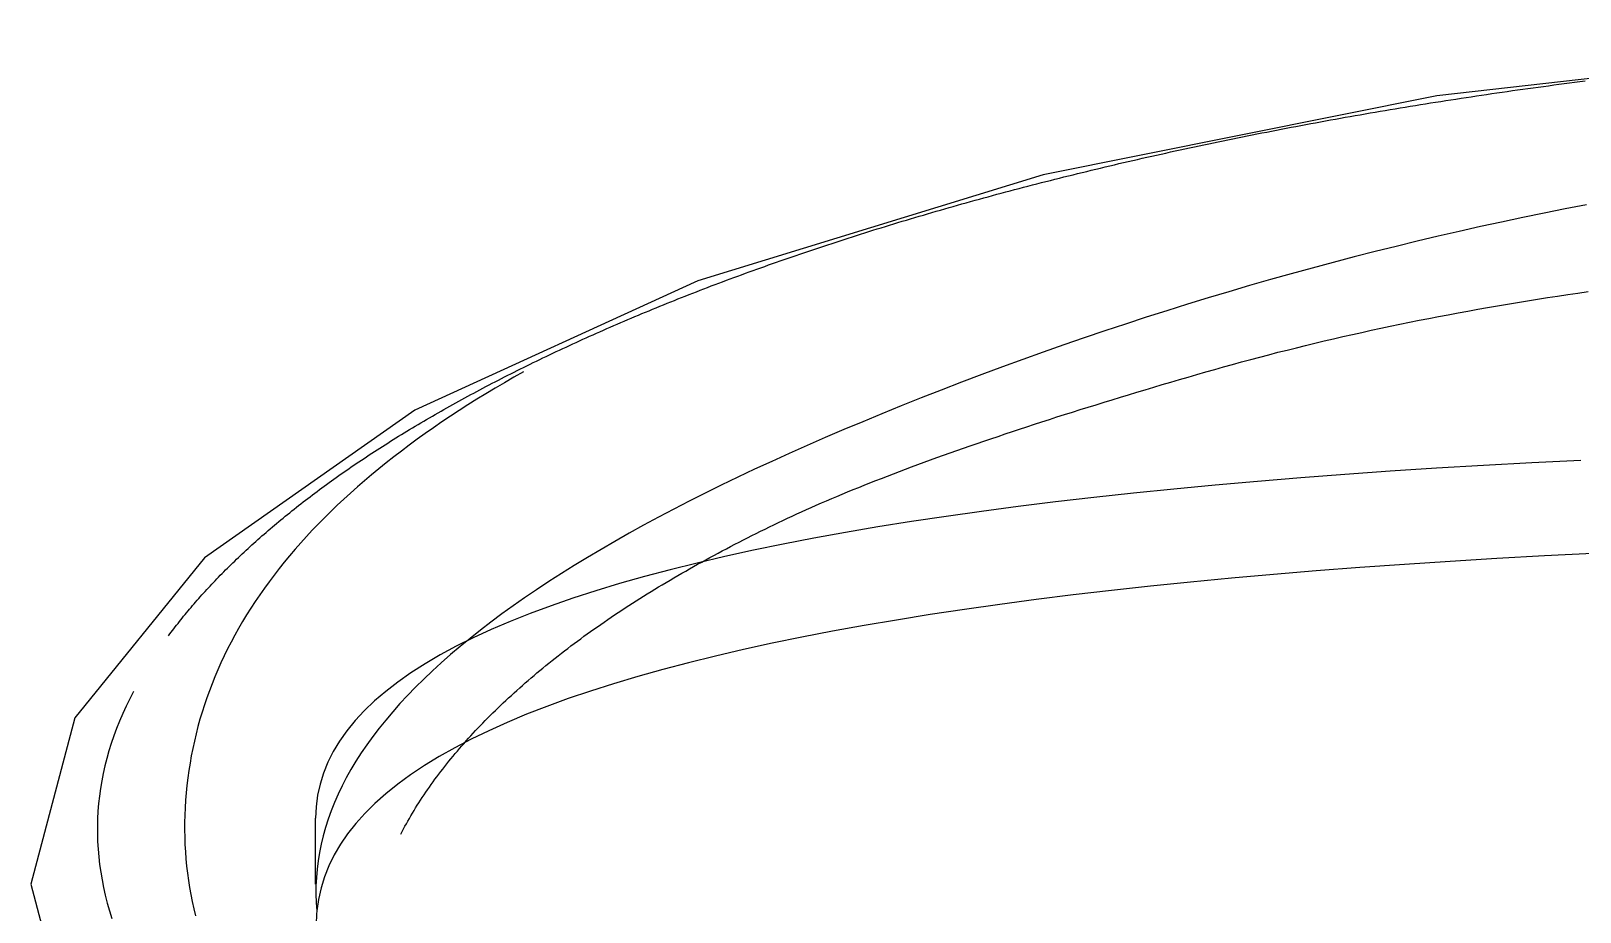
# Model space of a CAD drawing. Extents: x -120222 to -41942, y -19134 to 30932.
# Drawn here: x -81576.01 to -81570.57, y 10155.12 to 10158.21 of the extents above; entities that cross this region are included whole.
import ezdxf

# ---------------------------------------------------------------- set-up
doc = ezdxf.new("R2010")
doc.units = 0
doc.header["$LTSCALE"] = 150
doc.header["$MEASUREMENT"] = 0
doc.layers.get('0').update_dxf_attribs({"linetype": 'CONTINUOUS'})
doc.layers.add('____-568', color=7, linetype='CONTINUOUS')

# ---------------------------------------------------------------- blocks, each defined once
blk = doc.blocks.new('____-172')
at = {"color": 1, "linetype": 'Continuous'}
blk.add_line((-88010.1199, 5606.519), (-88010.1199, 5606.7508), dxfattribs=at)
blk.add_lwpolyline([(-88001.5592, 5609.4583), (-88003.1199, 5609.5159), (-88004.6806, 5609.4583), (-88006.1814, 5609.2878), (-88007.5645, 5609.0108), (-88008.7768, 5608.6381), (-88009.7717, 5608.184), (-88010.5109, 5607.6659), (-88010.9662, 5607.1037), (-88011.1199, 5606.519), (-88010.9662, 5605.9344), (-88010.5109, 5605.3722), (-88009.7717, 5604.8541), (-88008.7768, 5604.3999), (-88007.5645, 5604.0272), (-88006.1814, 5603.7503), (-88004.6806, 5603.5798), (-88003.1199, 5603.5222), (-88001.5592, 5603.5798)], dxfattribs=at)
at = {"color": 1, "linetype": 'Continuous', "flags": 128}
for points in [[(-88010.6363, 5607.3917), (-88010.6317, 5607.398), (-88010.6271, 5607.4042), (-88010.6225, 5607.4104), (-88010.6178, 5607.4166), (-88010.613, 5607.4229), (-88010.6082, 5607.4291), (-88010.6034, 5607.4353), (-88010.5985, 5607.4416), (-88010.5936, 5607.4478), (-88010.5886, 5607.454), (-88010.5836, 5607.4603), (-88010.5785, 5607.4665), (-88010.5734, 5607.4727), (-88010.5682, 5607.479), (-88010.563, 5607.4852), (-88010.5577, 5607.4915), (-88010.5524, 5607.4977), (-88010.5471, 5607.504), (-88010.5417, 5607.5102), (-88010.5362, 5607.5165), (-88010.5307, 5607.5227), (-88010.5252, 5607.529), (-88010.5196, 5607.5352), (-88010.5139, 5607.5415), (-88010.5082, 5607.5477), (-88010.5025, 5607.554), (-88010.4967, 5607.5602), (-88010.4909, 5607.5665), (-88010.485, 5607.5728), (-88010.4791, 5607.579), (-88010.4731, 5607.5853), (-88010.4671, 5607.5915), (-88010.461, 5607.5978), (-88010.4549, 5607.6041), (-88010.4488, 5607.6103), (-88010.4425, 5607.6166), (-88010.4363, 5607.6229), (-88010.43, 5607.6292), (-88010.4236, 5607.6354), (-88010.4172, 5607.6417), (-88010.4108, 5607.648), (-88010.4043, 5607.6543), (-88010.3977, 5607.6605), (-88010.3912, 5607.6668), (-88010.3845, 5607.6731), (-88010.3778, 5607.6794), (-88010.3711, 5607.6857), (-88010.3643, 5607.6919), (-88010.3575, 5607.6982), (-88010.3506, 5607.7045), (-88010.3437, 5607.7108), (-88010.3367, 5607.7171), (-88010.3297, 5607.7234), (-88010.3226, 5607.7297), (-88010.3155, 5607.736), (-88010.3084, 5607.7423), (-88010.3012, 5607.7486), (-88010.2939, 5607.7549), (-88010.2866, 5607.7612), (-88010.2793, 5607.7675), (-88010.2719, 5607.7738), (-88010.2644, 5607.7801), (-88010.2569, 5607.7864), (-88010.2494, 5607.7927), (-88010.2418, 5607.799), (-88010.2342, 5607.8053), (-88010.2265, 5607.8116), (-88010.2188, 5607.8178), (-88010.2111, 5607.8241), (-88010.2033, 5607.8304), (-88010.1954, 5607.8366), (-88010.1876, 5607.8429), (-88010.1796, 5607.8491), (-88010.1717, 5607.8554), (-88010.1637, 5607.8616), (-88010.1556, 5607.8678), (-88010.1476, 5607.874), (-88010.1394, 5607.8802), (-88010.1313, 5607.8864), (-88010.123, 5607.8926), (-88010.1148, 5607.8988), (-88010.1065, 5607.905), (-88010.0981, 5607.9111), (-88010.0898, 5607.9173), (-88010.0813, 5607.9235), (-88010.0729, 5607.9296), (-88010.0644, 5607.9357), (-88010.0558, 5607.9419), (-88010.0472, 5607.948), (-88010.0386, 5607.9541), (-88010.0299, 5607.9602), (-88010.0212, 5607.9663), (-88010.0124, 5607.9724), (-88010.0036, 5607.9785), (-88009.9948, 5607.9846), (-88009.9859, 5607.9906), (-88009.977, 5607.9967), (-88009.968, 5608.0027), (-88009.959, 5608.0088), (-88009.9499, 5608.0148), (-88009.9408, 5608.0208), (-88009.9317, 5608.0269), (-88009.9225, 5608.0329), (-88009.9133, 5608.0389), (-88009.904, 5608.0449), (-88009.8947, 5608.0509), (-88009.8854, 5608.0569), (-88009.876, 5608.0628), (-88009.8665, 5608.0688), (-88009.8571, 5608.0748), (-88009.8476, 5608.0807), (-88009.838, 5608.0867), (-88009.8284, 5608.0926), (-88009.8188, 5608.0986), (-88009.8091, 5608.1045), (-88009.7993, 5608.1104), (-88009.7896, 5608.1163), (-88009.7798, 5608.1222), (-88009.7699, 5608.1281), (-88009.76, 5608.134), (-88009.7501, 5608.1399), (-88009.7401, 5608.1457), (-88009.7301, 5608.1516), (-88009.72, 5608.1575), (-88009.7099, 5608.1633), (-88009.6997, 5608.1692), (-88009.6896, 5608.175), (-88009.6793, 5608.1808), (-88009.6691, 5608.1866), (-88009.6587, 5608.1924), (-88009.6484, 5608.1982), (-88009.638, 5608.204), (-88009.6276, 5608.2098), (-88009.6171, 5608.2156), (-88009.6067, 5608.2213), (-88009.5961, 5608.2271), (-88009.5856, 5608.2328), (-88009.575, 5608.2386), (-88009.5643, 5608.2443), (-88009.5537, 5608.25), (-88009.543, 5608.2557), (-88009.5322, 5608.2614), (-88009.5214, 5608.2671), (-88009.5106, 5608.2727), (-88009.4998, 5608.2784), (-88009.4889, 5608.284), (-88009.4779, 5608.2897), (-88009.467, 5608.2953), (-88009.456, 5608.3009), (-88009.4449, 5608.3066), (-88009.4339, 5608.3122), (-88009.4228, 5608.3178), (-88009.4116, 5608.3233), (-88009.4004, 5608.3289), (-88009.3892, 5608.3345), (-88009.378, 5608.34), (-88009.3667, 5608.3456), (-88009.3554, 5608.3511), (-88009.344, 5608.3566), (-88009.3326, 5608.3622), (-88009.3212, 5608.3677), (-88009.3097, 5608.3732), (-88009.2982, 5608.3786), (-88009.2866, 5608.3841), (-88009.2751, 5608.3896), (-88009.2634, 5608.3951), (-88009.2518, 5608.4005), (-88009.2401, 5608.4059), (-88009.2284, 5608.4114), (-88009.2166, 5608.4168), (-88009.2048, 5608.4222), (-88009.193, 5608.4276), (-88009.1811, 5608.433), (-88009.1692, 5608.4384), (-88009.1573, 5608.4437), (-88009.1453, 5608.4491), (-88009.1333, 5608.4544), (-88009.1212, 5608.4598), (-88009.1091, 5608.4651), (-88009.097, 5608.4704), (-88009.0848, 5608.4758), (-88009.0726, 5608.4811), (-88009.0604, 5608.4863), (-88009.0481, 5608.4916), (-88009.0358, 5608.4969), (-88009.0235, 5608.5022), (-88009.0111, 5608.5074), (-88008.9987, 5608.5127), (-88008.9862, 5608.5179), (-88008.9737, 5608.5231), (-88008.9612, 5608.5283), (-88008.9486, 5608.5335), (-88008.936, 5608.5387), (-88008.9234, 5608.5439), (-88008.9107, 5608.5491), (-88008.898, 5608.5542), (-88008.8853, 5608.5594), (-88008.8725, 5608.5645), (-88008.8597, 5608.5697), (-88008.8469, 5608.5748), (-88008.834, 5608.5799), (-88008.8211, 5608.585), (-88008.8082, 5608.5901), (-88008.7952, 5608.5951), (-88008.7822, 5608.6002), (-88008.7692, 5608.6052), (-88008.7561, 5608.6103), (-88008.743, 5608.6153), (-88008.7299, 5608.6203), (-88008.7167, 5608.6253), (-88008.7035, 5608.6303), (-88008.6902, 5608.6353), (-88008.677, 5608.6402), (-88008.6637, 5608.6452), (-88008.6503, 5608.6501), (-88008.6369, 5608.6551), (-88008.6235, 5608.66), (-88008.6101, 5608.6649), (-88008.5966, 5608.6698), (-88008.5831, 5608.6747), (-88008.5695, 5608.6795), (-88008.556, 5608.6844), (-88008.5423, 5608.6893), (-88008.5287, 5608.6941), (-88008.515, 5608.6989), (-88008.5013, 5608.7037), (-88008.4875, 5608.7086), (-88008.4738, 5608.7133), (-88008.4599, 5608.7181), (-88008.4461, 5608.7229), (-88008.4322, 5608.7277), (-88008.4183, 5608.7324), (-88008.4043, 5608.7372), (-88008.3903, 5608.7419), (-88008.3763, 5608.7466), (-88008.3623, 5608.7513), (-88008.3482, 5608.756), (-88008.334, 5608.7607), (-88008.3199, 5608.7653), (-88008.3057, 5608.77), (-88008.2915, 5608.7746), (-88008.2772, 5608.7793), (-88008.2629, 5608.7839), (-88008.2486, 5608.7885), (-88008.2342, 5608.7931), (-88008.2198, 5608.7977), (-88008.2054, 5608.8023), (-88008.1909, 5608.8068), (-88008.1764, 5608.8114), (-88008.1619, 5608.8159), (-88008.1473, 5608.8205), (-88008.1327, 5608.825), (-88008.1181, 5608.8295), (-88008.1034, 5608.834), (-88008.0887, 5608.8385), (-88008.074, 5608.843), (-88008.0592, 5608.8474), (-88008.0444, 5608.8519), (-88008.0296, 5608.8563), (-88008.0147, 5608.8607), (-88007.9998, 5608.8652), (-88007.9849, 5608.8695), (-88007.97, 5608.8739), (-88007.955, 5608.8783), (-88007.94, 5608.8827), (-88007.9249, 5608.887), (-88007.9098, 5608.8913), (-88007.8947, 5608.8957), (-88007.8796, 5608.9), (-88007.8644, 5608.9042), (-88007.8492, 5608.9085), (-88007.834, 5608.9128), (-88007.8187, 5608.917), (-88007.8034, 5608.9213), (-88007.7881, 5608.9255), (-88007.7727, 5608.9297), (-88007.7574, 5608.9339), (-88007.7419, 5608.9381), (-88007.7265, 5608.9423), (-88007.711, 5608.9464), (-88007.6955, 5608.9506), (-88007.68, 5608.9547), (-88007.6644, 5608.9588), (-88007.6488, 5608.9629), (-88007.6331, 5608.967), (-88007.6175, 5608.9711), (-88007.6018, 5608.9752), (-88007.586, 5608.9792), (-88007.5703, 5608.9832), (-88007.5545, 5608.9873), (-88007.5387, 5608.9913), (-88007.5228, 5608.9953), (-88007.5069, 5608.9993), (-88007.491, 5609.0032), (-88007.4751, 5609.0072), (-88007.4591, 5609.0111), (-88007.4431, 5609.0151), (-88007.4271, 5609.019), (-88007.411, 5609.0229), (-88007.3949, 5609.0268), (-88007.3788, 5609.0307), (-88007.3626, 5609.0345), (-88007.3464, 5609.0384), (-88007.3302, 5609.0422), (-88007.3139, 5609.0461), (-88007.2976, 5609.0499), (-88007.2813, 5609.0537), (-88007.265, 5609.0575), (-88007.2486, 5609.0612), (-88007.2322, 5609.065), (-88007.2157, 5609.0687), (-88007.1993, 5609.0725), (-88007.1828, 5609.0762), (-88007.1662, 5609.0799), (-88007.1497, 5609.0836), (-88007.1331, 5609.0873), (-88007.1164, 5609.0909), (-88007.0998, 5609.0946), (-88007.0831, 5609.0982), (-88007.0664, 5609.1019), (-88007.0496, 5609.1055), (-88007.0329, 5609.1091), (-88007.0161, 5609.1126), (-88006.9993, 5609.1162), (-88006.9824, 5609.1198), (-88006.9656, 5609.1233), (-88006.9487, 5609.1268), (-88006.9318, 5609.1303), (-88006.9149, 5609.1338), (-88006.8979, 5609.1373), (-88006.881, 5609.1407), (-88006.864, 5609.1442), (-88006.847, 5609.1476), (-88006.83, 5609.151), (-88006.8129, 5609.1544), (-88006.7959, 5609.1578), (-88006.7788, 5609.1611), (-88006.7617, 5609.1645), (-88006.7446, 5609.1678), (-88006.7274, 5609.1711), (-88006.7102, 5609.1744), (-88006.693, 5609.1777), (-88006.6758, 5609.1809), (-88006.6586, 5609.1842), (-88006.6413, 5609.1874), (-88006.6241, 5609.1906), (-88006.6068, 5609.1938), (-88006.5895, 5609.197), (-88006.5721, 5609.2002), (-88006.5548, 5609.2033), (-88006.5374, 5609.2065), (-88006.52, 5609.2096), (-88006.5025, 5609.2127), (-88006.4851, 5609.2158), (-88006.4676, 5609.2189), (-88006.4501, 5609.2219), (-88006.4326, 5609.225), (-88006.4151, 5609.228), (-88006.3976, 5609.231), (-88006.38, 5609.234), (-88006.3624, 5609.237), (-88006.3448, 5609.2399), (-88006.3271, 5609.2429), (-88006.3095, 5609.2458), (-88006.2918, 5609.2487), (-88006.2741, 5609.2516), (-88006.2564, 5609.2545), (-88006.2386, 5609.2574), (-88006.2209, 5609.2602), (-88006.2031, 5609.2631), (-88006.1853, 5609.2659), (-88006.1675, 5609.2687), (-88006.1496, 5609.2715), (-88006.1317, 5609.2742), (-88006.1138, 5609.277), (-88006.0959, 5609.2797), (-88006.078, 5609.2825), (-88006.06, 5609.2852), (-88006.0421, 5609.2879), (-88006.0241, 5609.2905), (-88006.0061, 5609.2932), (-88005.988, 5609.2958), (-88005.97, 5609.2985), (-88005.9519, 5609.3011), (-88005.9338, 5609.3037), (-88005.9157, 5609.3063), (-88005.8975, 5609.3088), (-88005.8794, 5609.3114), (-88005.8612, 5609.3139), (-88005.843, 5609.3164), (-88005.8248, 5609.3189), (-88005.8066, 5609.3214), (-88005.7884, 5609.3238), (-88005.7701, 5609.3263), (-88005.7519, 5609.3287), (-88005.7336, 5609.3311), (-88005.7153, 5609.3335), (-88005.697, 5609.3359), (-88005.6786, 5609.3382), (-88005.6603, 5609.3406)], [(-88005.6547, 5608.9056), (-88005.7296, 5608.8911), (-88005.8044, 5608.8761), (-88005.879, 5608.8608), (-88005.9535, 5608.845), (-88006.0279, 5608.8287), (-88006.1022, 5608.8121), (-88006.1764, 5608.795), (-88006.2504, 5608.7774), (-88006.3244, 5608.7595), (-88006.3982, 5608.7411), (-88006.4719, 5608.7223), (-88006.5455, 5608.703), (-88006.619, 5608.6833), (-88006.6923, 5608.6632), (-88006.7656, 5608.6426), (-88006.8387, 5608.6216), (-88006.9117, 5608.6002), (-88006.9847, 5608.5783), (-88007.0574, 5608.556), (-88007.1301, 5608.5333), (-88007.2027, 5608.5102), (-88007.2751, 5608.4866), (-88007.3475, 5608.4625), (-88007.4197, 5608.4381), (-88007.4918, 5608.4132), (-88007.5638, 5608.3879), (-88007.6356, 5608.3621), (-88007.7074, 5608.3359), (-88007.7791, 5608.3093), (-88007.8506, 5608.2823), (-88007.922, 5608.2548), (-88007.9928, 5608.2271), (-88008.0624, 5608.1993), (-88008.1308, 5608.1715), (-88008.1981, 5608.1437), (-88008.2643, 5608.1159), (-88008.3293, 5608.0881), (-88008.3931, 5608.0602), (-88008.4558, 5608.0323), (-88008.5173, 5608.0043), (-88008.5776, 5607.9764), (-88008.6368, 5607.9484), (-88008.6948, 5607.9204), (-88008.7517, 5607.8923), (-88008.8074, 5607.8642), (-88008.862, 5607.8361), (-88008.9154, 5607.808), (-88008.9676, 5607.7798), (-88009.0187, 5607.7517), (-88009.0686, 5607.7234), (-88009.1173, 5607.6952), (-88009.1649, 5607.6669), (-88009.2114, 5607.6386), (-88009.2567, 5607.6103), (-88009.3008, 5607.582), (-88009.3438, 5607.5536), (-88009.3856, 5607.5252), (-88009.4262, 5607.4968), (-88009.4657, 5607.4683), (-88009.504, 5607.4398), (-88009.5412, 5607.4113), (-88009.5772, 5607.3827), (-88009.6121, 5607.3542), (-88009.6458, 5607.3256), (-88009.6783, 5607.297), (-88009.7097, 5607.2683), (-88009.7399, 5607.2396), (-88009.7689, 5607.2109), (-88009.7968, 5607.1822), (-88009.8236, 5607.1534), (-88009.8492, 5607.1246), (-88009.8736, 5607.0958), (-88009.8968, 5607.067), (-88009.9189, 5607.0381), (-88009.9399, 5607.0092), (-88009.9597, 5606.9803), (-88009.9783, 5606.9513), (-88009.9958, 5606.9223), (-88010.0121, 5606.8933), (-88010.0272, 5606.8643), (-88010.0412, 5606.8352), (-88010.0541, 5606.8061), (-88010.0657, 5606.777), (-88010.0763, 5606.7478), (-88010.0856, 5606.7187), (-88010.0938, 5606.6894), (-88010.1008, 5606.6602), (-88010.1067, 5606.631), (-88010.1115, 5606.6017), (-88010.115, 5606.5724), (-88010.1174, 5606.543), (-88010.1187, 5606.5136), (-88010.1187, 5606.4842), (-88010.1177, 5606.4548), (-88010.1154, 5606.4254), (-88010.1154, 5606.4254)], [(-88009.821, 5606.6948), (-88009.8162, 5606.704), (-88009.8112, 5606.7133), (-88009.8062, 5606.7226), (-88009.8011, 5606.7318), (-88009.7959, 5606.741), (-88009.7906, 5606.7503), (-88009.7852, 5606.7595), (-88009.7797, 5606.7687), (-88009.7742, 5606.7779), (-88009.7685, 5606.7871), (-88009.7628, 5606.7963), (-88009.757, 5606.8054), (-88009.7511, 5606.8146), (-88009.7451, 5606.8237), (-88009.739, 5606.8329), (-88009.7328, 5606.842), (-88009.7265, 5606.8511), (-88009.7202, 5606.8603), (-88009.7137, 5606.8694), (-88009.7072, 5606.8785), (-88009.7006, 5606.8876), (-88009.6938, 5606.8966), (-88009.687, 5606.9057), (-88009.6802, 5606.9148), (-88009.6732, 5606.9238), (-88009.6661, 5606.9329), (-88009.659, 5606.9419), (-88009.6517, 5606.9509), (-88009.6444, 5606.96), (-88009.637, 5606.969), (-88009.6295, 5606.978), (-88009.6219, 5606.987), (-88009.6142, 5606.9959), (-88009.6064, 5607.0049), (-88009.5985, 5607.0139), (-88009.5906, 5607.0228), (-88009.5825, 5607.0318), (-88009.5744, 5607.0407), (-88009.5662, 5607.0496), (-88009.5579, 5607.0585), (-88009.5495, 5607.0675), (-88009.541, 5607.0764), (-88009.5324, 5607.0852), (-88009.5238, 5607.0941), (-88009.515, 5607.103), (-88009.5062, 5607.1119), (-88009.4972, 5607.1207), (-88009.4882, 5607.1296), (-88009.4791, 5607.1384), (-88009.4699, 5607.1472), (-88009.4607, 5607.156), (-88009.4513, 5607.1648), (-88009.4418, 5607.1736), (-88009.4323, 5607.1824), (-88009.4226, 5607.1912), (-88009.4129, 5607.2), (-88009.4031, 5607.2088), (-88009.3932, 5607.2175), (-88009.3832, 5607.2263), (-88009.3731, 5607.235), (-88009.363, 5607.2437), (-88009.3527, 5607.2524), (-88009.3424, 5607.2611), (-88009.3319, 5607.2698), (-88009.3214, 5607.2785), (-88009.3108, 5607.2872), (-88009.3001, 5607.2958), (-88009.2894, 5607.3045), (-88009.2785, 5607.3131), (-88009.2676, 5607.3217), (-88009.2566, 5607.3303), (-88009.2455, 5607.3388), (-88009.2343, 5607.3474), (-88009.2231, 5607.3559), (-88009.2117, 5607.3644), (-88009.2003, 5607.3729), (-88009.1888, 5607.3813), (-88009.1772, 5607.3898), (-88009.1656, 5607.3982), (-88009.1538, 5607.4066), (-88009.142, 5607.415), (-88009.1301, 5607.4234), (-88009.1181, 5607.4318), (-88009.106, 5607.4401), (-88009.0939, 5607.4484), (-88009.0817, 5607.4568), (-88009.0694, 5607.465), (-88009.057, 5607.4733), (-88009.0445, 5607.4816), (-88009.0319, 5607.4898), (-88009.0193, 5607.498), (-88009.0066, 5607.5062), (-88008.9938, 5607.5144), (-88008.9809, 5607.5226), (-88008.9679, 5607.5307), (-88008.9549, 5607.5388), (-88008.9417, 5607.5469), (-88008.9285, 5607.555), (-88008.9152, 5607.5631), (-88008.9019, 5607.5711), (-88008.8884, 5607.5792), (-88008.8749, 5607.5872), (-88008.8613, 5607.5952), (-88008.8476, 5607.6032), (-88008.8338, 5607.6111), (-88008.8199, 5607.6191), (-88008.806, 5607.627), (-88008.792, 5607.6349), (-88008.7778, 5607.6428), (-88008.7637, 5607.6507), (-88008.7494, 5607.6585), (-88008.735, 5607.6664), (-88008.7206, 5607.6742), (-88008.7061, 5607.682), (-88008.6915, 5607.6898), (-88008.6768, 5607.6975), (-88008.6621, 5607.7053), (-88008.6472, 5607.713), (-88008.6323, 5607.7207), (-88008.6173, 5607.7284), (-88008.6022, 5607.7361), (-88008.587, 5607.7438), (-88008.5718, 5607.7514), (-88008.5565, 5607.759), (-88008.5411, 5607.7666), (-88008.5256, 5607.7742), (-88008.51, 5607.7818), (-88008.4943, 5607.7893), (-88008.4785, 5607.7969), (-88008.4625, 5607.8044), (-88008.4462, 5607.812), (-88008.4296, 5607.8197), (-88008.4128, 5607.8273), (-88008.3958, 5607.835), (-88008.3785, 5607.8426), (-88008.361, 5607.8504), (-88008.3432, 5607.8581), (-88008.3252, 5607.8658), (-88008.307, 5607.8736), (-88008.2885, 5607.8814), (-88008.2698, 5607.8892), (-88008.2508, 5607.8971), (-88008.2316, 5607.905), (-88008.2121, 5607.9129), (-88008.1924, 5607.9208), (-88008.1725, 5607.9287), (-88008.1523, 5607.9367), (-88008.1319, 5607.9446), (-88008.1112, 5607.9527), (-88008.0903, 5607.9607), (-88008.0691, 5607.9687), (-88008.0477, 5607.9768), (-88008.0261, 5607.9849), (-88008.0042, 5607.993), (-88007.9821, 5608.0012), (-88007.9597, 5608.0093), (-88007.9371, 5608.0175), (-88007.9142, 5608.0257), (-88007.8911, 5608.034), (-88007.8678, 5608.0422), (-88007.8442, 5608.0505), (-88007.8204, 5608.0588), (-88007.7963, 5608.0671), (-88007.772, 5608.0755), (-88007.7474, 5608.0838), (-88007.7226, 5608.0922), (-88007.6976, 5608.1006), (-88007.6723, 5608.1091), (-88007.6468, 5608.1175), (-88007.621, 5608.126), (-88007.595, 5608.1345), (-88007.5687, 5608.1431), (-88007.5422, 5608.1516), (-88007.5155, 5608.1602), (-88007.4885, 5608.1688), (-88007.4613, 5608.1774), (-88007.4338, 5608.186), (-88007.4061, 5608.1947), (-88007.3781, 5608.2034), (-88007.3499, 5608.2121), (-88007.3215, 5608.2208), (-88007.2928, 5608.2296), (-88007.2639, 5608.2384), (-88007.2347, 5608.2472), (-88007.2053, 5608.256), (-88007.1756, 5608.2648), (-88007.1457, 5608.2737), (-88007.1156, 5608.2826), (-88007.0852, 5608.2915), (-88007.0546, 5608.3005), (-88007.0237, 5608.3094), (-88006.9926, 5608.3184), (-88006.9613, 5608.3274), (-88006.9299, 5608.3362), (-88006.8984, 5608.345), (-88006.8667, 5608.3536), (-88006.835, 5608.3622), (-88006.8031, 5608.3706), (-88006.7711, 5608.379), (-88006.739, 5608.3873), (-88006.7067, 5608.3954), (-88006.6744, 5608.4035), (-88006.6419, 5608.4115), (-88006.6093, 5608.4194), (-88006.5766, 5608.4272), (-88006.5438, 5608.4348), (-88006.5109, 5608.4424), (-88006.4778, 5608.4499), (-88006.4447, 5608.4573), (-88006.4114, 5608.4646), (-88006.378, 5608.4718), (-88006.3444, 5608.4789), (-88006.3108, 5608.4859), (-88006.277, 5608.4928), (-88006.2432, 5608.4997), (-88006.2092, 5608.5064), (-88006.1751, 5608.513), (-88006.1408, 5608.5195), (-88006.1065, 5608.5259), (-88006.072, 5608.5323), (-88006.0374, 5608.5385), (-88006.0027, 5608.5446), (-88005.9679, 5608.5507), (-88005.933, 5608.5566), (-88005.8979, 5608.5625), (-88005.8628, 5608.5682), (-88005.8275, 5608.5739), (-88005.7921, 5608.5794), (-88005.7565, 5608.5849), (-88005.7209, 5608.5902), (-88005.6852, 5608.5955), (-88005.6493, 5608.6007)], [(-88009.3896, 5608.3191), (-88009.4234, 5608.3), (-88009.4568, 5608.2807), (-88009.4896, 5608.2613), (-88009.5219, 5608.2418), (-88009.5538, 5608.2222), (-88009.5852, 5608.2025), (-88009.616, 5608.1827), (-88009.6464, 5608.1627), (-88009.6763, 5608.1427), (-88009.7058, 5608.1225), (-88009.7347, 5608.1022), (-88009.7632, 5608.0818), (-88009.7911, 5608.0613), (-88009.8186, 5608.0407), (-88009.8456, 5608.02), (-88009.8721, 5607.9991), (-88009.8981, 5607.9782), (-88009.9237, 5607.9571), (-88009.9487, 5607.9359), (-88009.9733, 5607.9146), (-88009.9973, 5607.8932), (-88010.0209, 5607.8717), (-88010.044, 5607.8501), (-88010.0666, 5607.8283), (-88010.0887, 5607.8065), (-88010.1104, 5607.7845), (-88010.1315, 5607.7624), (-88010.1522, 5607.7402), (-88010.1724, 5607.7179), (-88010.1921, 5607.6955), (-88010.2113, 5607.673), (-88010.23, 5607.6503), (-88010.2482, 5607.6276), (-88010.266, 5607.6047), (-88010.2832, 5607.5817), (-88010.3, 5607.5586), (-88010.3163, 5607.5354), (-88010.3321, 5607.5121), (-88010.3474, 5607.4887), (-88010.3622, 5607.4651), (-88010.3766, 5607.4415), (-88010.3904, 5607.4177), (-88010.4038, 5607.3938), (-88010.4167, 5607.3698), (-88010.4291, 5607.3457), (-88010.441, 5607.3215), (-88010.4524, 5607.2971), (-88010.4633, 5607.2727), (-88010.4738, 5607.2481), (-88010.4837, 5607.2235), (-88010.4932, 5607.1987), (-88010.5022, 5607.1738), (-88010.5107, 5607.1488), (-88010.5187, 5607.1237), (-88010.5262, 5607.0984), (-88010.5333, 5607.0731), (-88010.5398, 5607.0476), (-88010.5459, 5607.0221), (-88010.5515, 5606.9964), (-88010.5566, 5606.9706), (-88010.5612, 5606.9447), (-88010.5653, 5606.9187), (-88010.5689, 5606.8925), (-88010.5721, 5606.8663), (-88010.5747, 5606.84), (-88010.5769, 5606.8139), (-88010.5785, 5606.7878), (-88010.5796, 5606.7619), (-88010.5802, 5606.736), (-88010.5803, 5606.7102), (-88010.5799, 5606.6846), (-88010.579, 5606.659), (-88010.5776, 5606.6335), (-88010.5756, 5606.6081), (-88010.5732, 5606.5828), (-88010.5702, 5606.5577), (-88010.5668, 5606.5326), (-88010.5628, 5606.5076), (-88010.5583, 5606.4827), (-88010.5533, 5606.4579), (-88010.5478, 5606.4332), (-88010.5418, 5606.4086)], [(-88005.6748, 5608.0078), (-88005.8474, 5607.9992), (-88006.0166, 5607.9899), (-88006.1824, 5607.98), (-88006.3448, 5607.9694), (-88006.5037, 5607.9582), (-88006.6592, 5607.9464), (-88006.8113, 5607.9339), (-88006.96, 5607.9208), (-88007.1053, 5607.907), (-88007.2471, 5607.8926), (-88007.3855, 5607.8776), (-88007.5205, 5607.8619), (-88007.6521, 5607.8456), (-88007.7803, 5607.8286), (-88007.9051, 5607.811), (-88008.0264, 5607.7927), (-88008.1443, 5607.7739), (-88008.2588, 5607.7543), (-88008.3699, 5607.7342), (-88008.4776, 5607.7134), (-88008.5818, 5607.6919), (-88008.6827, 5607.6698), (-88008.7801, 5607.6471), (-88008.8741, 5607.6237), (-88008.9646, 5607.5997), (-88009.0518, 5607.5751), (-88009.1355, 5607.5498), (-88009.2159, 5607.5239), (-88009.2928, 5607.4973), (-88009.3662, 5607.4701), (-88009.4363, 5607.4422), (-88009.503, 5607.4137), (-88009.5662, 5607.3846), (-88009.626, 5607.3548), (-88009.6824, 5607.3244), (-88009.7354, 5607.2934), (-88009.7849, 5607.2617), (-88009.8311, 5607.2294), (-88009.8738, 5607.1964), (-88009.9131, 5607.1628), (-88009.949, 5607.1285), (-88009.9815, 5607.0936), (-88010.0105, 5607.0581), (-88010.0362, 5607.0219), (-88010.0584, 5606.9851), (-88010.0772, 5606.9477), (-88010.0926, 5606.9096), (-88010.1045, 5606.8709), (-88010.1131, 5606.8315), (-88010.1182, 5606.7915), (-88010.1199, 5606.7508), (-88010.1199, 5606.7508)], [(-88005.6328, 5607.6808), (-88005.803, 5607.6722), (-88005.97, 5607.6629), (-88006.1336, 5607.653), (-88006.294, 5607.6424), (-88006.451, 5607.6312), (-88006.6048, 5607.6194), (-88006.7553, 5607.6069), (-88006.9025, 5607.5938), (-88007.0464, 5607.5801), (-88007.187, 5607.5657), (-88007.3243, 5607.5507), (-88007.4583, 5607.535), (-88007.589, 5607.5187), (-88007.7164, 5607.5018), (-88007.8405, 5607.4842), (-88007.9614, 5607.466), (-88008.0789, 5607.4471), (-88008.1931, 5607.4276), (-88008.3041, 5607.4075), (-88008.4118, 5607.3867), (-88008.5161, 5607.3653), (-88008.6172, 5607.3432), (-88008.715, 5607.3205), (-88008.8095, 5607.2972), (-88008.9006, 5607.2732), (-88008.9885, 5607.2486), (-88009.0731, 5607.2233), (-88009.1544, 5607.1974), (-88009.2325, 5607.1709), (-88009.3072, 5607.1437), (-88009.3786, 5607.1159), (-88009.4467, 5607.0874), (-88009.5116, 5607.0584), (-88009.5731, 5607.0286), (-88009.6314, 5606.9983), (-88009.6863, 5606.9672), (-88009.738, 5606.9356), (-88009.7864, 5606.9033), (-88009.8314, 5606.8704), (-88009.8732, 5606.8368), (-88009.9117, 5606.8026), (-88009.9469, 5606.7678), (-88009.9788, 5606.7323), (-88010.0074, 5606.6961), (-88010.0327, 5606.6594), (-88010.0548, 5606.622), (-88010.0735, 5606.5839), (-88010.0889, 5606.5453), (-88010.101, 5606.5059), (-88010.1099, 5606.466), (-88010.1154, 5606.4254), (-88010.1154, 5606.4254)], [(-88010.7593, 5607.1963), (-88010.7728, 5607.1703), (-88010.7855, 5607.1443), (-88010.7975, 5607.1182), (-88010.8087, 5607.0921), (-88010.8192, 5607.066), (-88010.8289, 5607.0398), (-88010.8378, 5607.0136), (-88010.846, 5606.9873), (-88010.8535, 5606.961), (-88010.8602, 5606.9346), (-88010.8661, 5606.9082), (-88010.8713, 5606.8818), (-88010.8757, 5606.8553), (-88010.8794, 5606.8288), (-88010.8824, 5606.8022), (-88010.8845, 5606.7756), (-88010.886, 5606.7489), (-88010.8866, 5606.7223), (-88010.8866, 5606.6955), (-88010.8857, 5606.6688), (-88010.8841, 5606.6419), (-88010.8818, 5606.6151), (-88010.8787, 5606.5882), (-88010.8749, 5606.5612), (-88010.8703, 5606.5343), (-88010.8649, 5606.5072), (-88010.8588, 5606.4802), (-88010.852, 5606.4531), (-88010.8444, 5606.4259), (-88010.836, 5606.3987)]]:
    blk.add_lwpolyline(points, dxfattribs=at)
blk.add_lwpolyline([(-88010.1154, 5606.4254, 0.023916), (-88010.1199, 5606.3312)], format="xyb", dxfattribs=at)
blk = doc.blocks.new('____-186')
at = {"color": 1}
blk.add_blockref('____-172', (0, 0), dxfattribs=at)

msp = doc.modelspace()

# ---------------------------------------------------------------- block references
at = {"layer": '____-568', "color": 0}
msp.add_blockref('____-186', (6435.10495, 4548.69799), dxfattribs=at)

doc.saveas('drawing.dxf')
